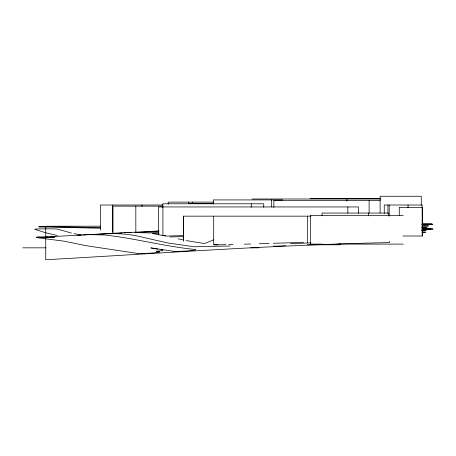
<?xml version="1.0" encoding="UTF-8"?>
<svg xmlns="http://www.w3.org/2000/svg" width="456" height="456" viewBox="0 0 456 456"><rect width="100%" height="100%" fill="white"/><g stroke="black" fill="none" stroke-linecap="round" stroke-linejoin="round"><path stroke-width="0.68" d="M213.647 239.85L204.636 243.544L186.168 240.574M303.502 242.404L273.412 243.293M119.233 233.244L121.986 232.993M124.043 232.799L159.138 230.901M94.42 234.595L97.179 234.355M99.248 234.179L107.798 233.814C120.053 233.204 132.326 234.43 144.176 237.599L168.076 243.008L194.148 246.776L230.08 246.012M77.628 235.513L80.393 235.285M83.157 235.051L87.991 234.646L104.606 234.96C134.811 238.3 164.251 246.343 194.541 249.426M52.064 236.903L55.347 236.658M310.867 242.877L290.683 243.664M47.481 237.24L36.218 237.456L45.72 237.445M55.512 236.635L51.083 236.881M45.742 236.955L131.659 232.258M47.202 237.08L36.93 237.12L54.566 237.166L37.42 237.747L64.176 241.19L86.019 245.676L137.478 253.428M158.916 231.483L134.782 232.566L148.89 232.93L158.802 232.583M159.224 233.233L152.11 233.478L166.07 236.094L183.711 235.575M232.97 244.553L228.747 244.65M244.325 244.199L250.709 244M259.225 243.732L269.154 243.424M169.809 236.966L183.859 236.533M421.92 224.865L432.601 224.586L422.017 224.329M422.017 226.33L423.419 226.307A7.165 0.353 0 0 0 428.566 225.942A7.165 0.353 0 0 0 422.227 225.623M225.954 244.684L214.012 244.855M422.17 224.113L432.14 223.964L421.982 223.867M422.045 232.258L425.687 232.167L422.267 232.058M421.971 227.686L426.987 227.498L421.88 227.344M422.034 229.607L429.603 229.453A11.48 0.564 0 0 0 433.2 229.06A31.931 1.567 0 0 0 427.249 228.291L422.74 228.154M421.777 230.702L426.126 230.605L421.794 230.542M422.279 229.06L431.045 228.844L421.697 228.587M310.165 198.565L380.794 198.565M252.037 198.998L380.794 198.998M282.737 199.927L213.288 199.927L213.288 204.123M380.139 200.423L273.868 200.423L273.868 207.412M213.619 202.111L168.184 202.111L168.184 204.208M188.419 203.558L213.853 203.558M163.237 205.018L100.445 205.018L100.445 230.16M163.094 206.129L113.002 206.129L113.002 233.375M403.309 215.46L310.325 215.46L310.325 244.102L322.392 244.102M310.906 216.155L183.38 216.155L183.38 239.206M100.417 226.187L45.742 226.239L45.742 259.732C160.267 253.325 274.706 244.866 389.424 242.609L389.424 241.247M165.756 235.592L162.929 235.592L162.929 206.95M402.785 236.008L422.416 236.008L422.416 207.366L399.279 207.366L399.279 215.751M337.161 244.102L403.309 244.102M217.957 244.792L213.693 244.792L213.693 216.155M307.281 244.792L339.988 244.792L339.988 243.396M22.8 247.83L46.039 247.83M250.766 247.83L259.082 247.83M100.519 227.63L47.777 226.575L38.703 226.854L100.554 228.222M82.131 235.062L74.106 233.7M159.304 251.672L156.248 251.233L158.431 251.034A11.514 0.741 -3.4 0 0 162.484 250.019M173.348 251.262L150.885 247.899L157.839 249.17M161.162 249.774L162.496 250.019M57.496 235.495L45.742 232.805L34.798 229.317L35.106 229.157A11.457 0.41 0 0 1 44.711 228.855L49.168 228.844A11.457 0.393 -0.4 0 1 57.524 229.111L71.472 233.079M177.988 238.773L183.443 239.976M422.199 236.008L422.148 205.006L384.243 205.006L384.243 213.385M421.258 205.348L421.258 196.268L380.116 196.268L380.116 213.032M408.063 205.006L408.063 207.799M389.213 205.006L389.213 216.178M388.706 215.87L388.706 213.077L322.061 213.077L322.061 215.87M387.913 205.006L387.913 213.385M369.115 200.423L369.115 212.998M368.545 213.077L368.545 215.87M358.479 213.237L358.479 206.95L158.585 206.95L158.585 234.891M347.86 206.95L347.86 213.237M346.925 198.998L346.925 201.096M307.481 216.155L307.481 242.7M271.588 199.927L271.588 206.916M263.75 207.275L263.75 203.781L162.718 203.781L162.718 207.275M251.222 203.781L251.222 207.275M192.369 202.111L192.369 203.507M188.676 202.111L188.676 203.507M183.437 216.155L183.437 241.304M141.964 205.018L141.964 206.414M135.825 206.129L135.825 232.674M112.564 205.018L112.564 232.258M285.581 245.676A11.468 0.57 -2.8 0 1 273.229 246.194M195.191 249.529A11.48 0.712 -3.4 0 1 187.684 250.874A11.48 0.712 -3.4 0 1 173.326 251.267M159.258 251.672A11.485 0.741 -3.4 0 1 151.876 253.046A11.485 0.741 -3.4 0 1 137.456 253.433"/></g></svg>
